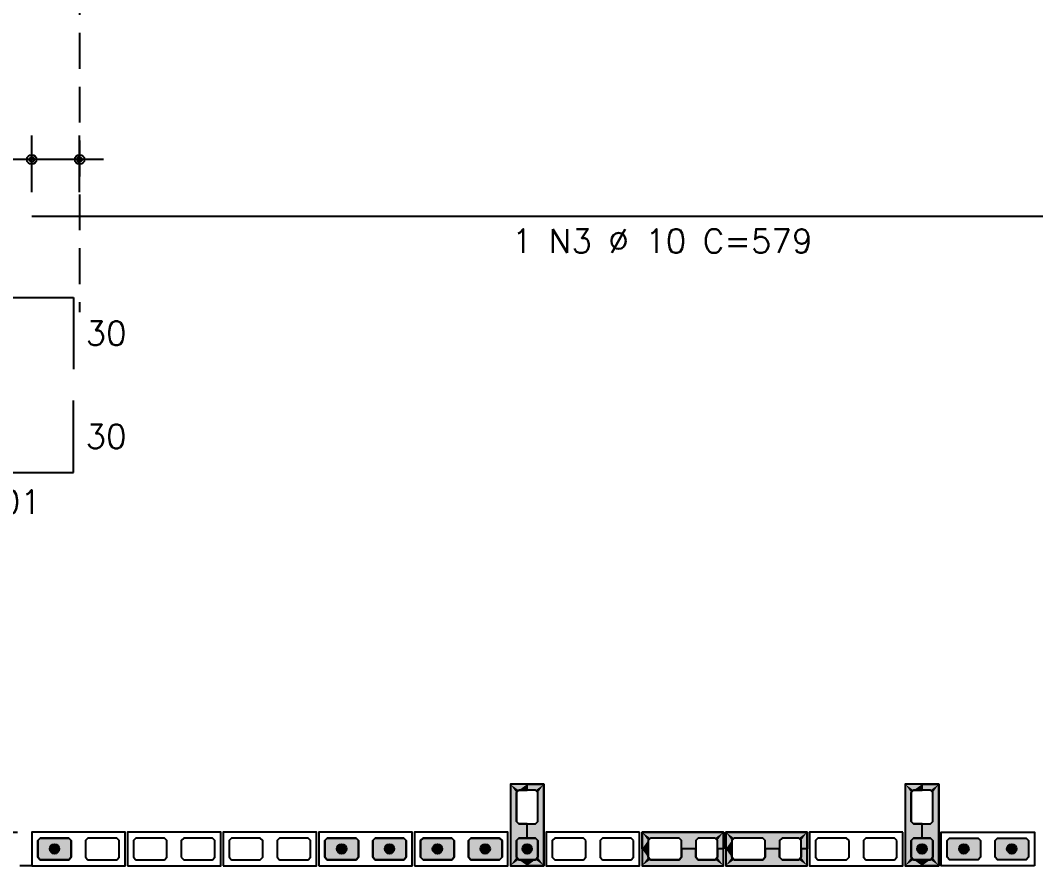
# Model space of a CAD drawing. Extents: x -1.9 to 86, y -1.6 to 61.
# Drawn here: x 41.62 to 50.11, y 15.63 to 22.69 of the extents above; entities that cross this region are included whole.
import ezdxf

# ---------------------------------------------------------------- set-up
doc = ezdxf.new("R2010")
doc.units = 0
doc.header["$MEASUREMENT"] = 0
doc.linetypes.add('ESTILO_TQS_0001', pattern=[0.45, 0.3, -0.15])
doc.linetypes.add('ESTILO_TQS_0002', pattern=[0.4, 0.1, -0.3])
for name, color, linetype in [('PENA_01', 1, 'CONTINUOUS'), ('PENA_02', 2, 'CONTINUOUS'), ('PENA_03', 3, 'CONTINUOUS'), ('PENA_05', 5, 'CONTINUOUS'), ('PENA_11', 252, 'CONTINUOUS'), ('PENA_21', 100, 'CONTINUOUS')]:
    doc.layers.add(name, color=color, linetype=linetype)
doc.styles.get("Standard").update_dxf_attribs({"font": 'ROMANS.SHX'})

msp = doc.modelspace()

# ---------------------------------------------------------------- linework, layer by layer
at = {"layer": 'PENA_01', "linetype": 'ESTILO_TQS_0001'}
msp.add_line((42.1155, 23.0379), (42.1155, 20.2548), dxfattribs=at)
at = {"layer": 'PENA_01', "linetype": 'Continuous'}
for p, q in [((41.7155, 21.2567), (41.7155, 21.7297)), ((42.1155, 21.2567), (42.1155, 21.7297)), ((42.3155, 21.5297), (41.5155, 21.5297))]:
    msp.add_line(p, q, dxfattribs=at)
for points in [[(45.9455, 16.0002), (45.9455, 16.2402), (45.9255, 16.2602), (45.7855, 16.2602), (45.7655, 16.2402), (45.7655, 16.0002), (45.7855, 15.9802), (45.9255, 15.9802), (45.9455, 16.0002)], [(49.2455, 16.0002), (49.2455, 16.2402), (49.2255, 16.2602), (49.0855, 16.2602), (49.0655, 16.2402), (49.0655, 16.0002), (49.0855, 15.9802), (49.2255, 15.9802), (49.2455, 16.0002)], [(41.7655, 15.7002), (41.7855, 15.6802), (42.0255, 15.6802), (42.0455, 15.7002), (42.0455, 15.8402), (42.0255, 15.8602), (41.7855, 15.8602), (41.7655, 15.8402), (41.7655, 15.7002)], [(42.1655, 15.7002), (42.1855, 15.6802), (42.4255, 15.6802), (42.4455, 15.7002), (42.4455, 15.8402), (42.4255, 15.8602), (42.1855, 15.8602), (42.1655, 15.8402), (42.1655, 15.7002)], [(42.5655, 15.7002), (42.5855, 15.6802), (42.8255, 15.6802), (42.8455, 15.7002), (42.8455, 15.8402), (42.8255, 15.8602), (42.5855, 15.8602), (42.5655, 15.8402), (42.5655, 15.7002)], [(42.9655, 15.7002), (42.9855, 15.6802), (43.2255, 15.6802), (43.2455, 15.7002), (43.2455, 15.8402), (43.2255, 15.8602), (42.9855, 15.8602), (42.9655, 15.8402), (42.9655, 15.7002)], [(43.3655, 15.7002), (43.3855, 15.6802), (43.6255, 15.6802), (43.6455, 15.7002), (43.6455, 15.8402), (43.6255, 15.8602), (43.3855, 15.8602), (43.3655, 15.8402), (43.3655, 15.7002)], [(43.7655, 15.7002), (43.7855, 15.6802), (44.0255, 15.6802), (44.0455, 15.7002), (44.0455, 15.8402), (44.0255, 15.8602), (43.7855, 15.8602), (43.7655, 15.8402), (43.7655, 15.7002)], [(44.1655, 15.7002), (44.1855, 15.6802), (44.4255, 15.6802), (44.4455, 15.7002), (44.4455, 15.8402), (44.4255, 15.8602), (44.1855, 15.8602), (44.1655, 15.8402), (44.1655, 15.7002)], [(44.5655, 15.7002), (44.5855, 15.6802), (44.8255, 15.6802), (44.8455, 15.7002), (44.8455, 15.8402), (44.8255, 15.8602), (44.5855, 15.8602), (44.5655, 15.8402), (44.5655, 15.7002)], [(44.9655, 15.7002), (44.9855, 15.6802), (45.2255, 15.6802), (45.2455, 15.7002), (45.2455, 15.8402), (45.2255, 15.8602), (44.9855, 15.8602), (44.9655, 15.8402), (44.9655, 15.7002)], [(45.3655, 15.7002), (45.3855, 15.6802), (45.6255, 15.6802), (45.6455, 15.7002), (45.6455, 15.8402), (45.6255, 15.8602), (45.3855, 15.8602), (45.3655, 15.8402), (45.3655, 15.7002)], [(45.9455, 15.7002), (45.9455, 15.8402), (45.9255, 15.8602), (45.7855, 15.8602), (45.7655, 15.8402), (45.7655, 15.7002), (45.7855, 15.6802), (45.9255, 15.6802), (45.9455, 15.7002)], [(46.3457, 15.8402), (46.3257, 15.8602), (46.0857, 15.8602), (46.0657, 15.8402), (46.0657, 15.7002), (46.0857, 15.6802), (46.3257, 15.6802), (46.3457, 15.7002), (46.3457, 15.8402)], [(46.7457, 15.8402), (46.7257, 15.8602), (46.4857, 15.8602), (46.4657, 15.8402), (46.4657, 15.7002), (46.4857, 15.6802), (46.7257, 15.6802), (46.7457, 15.7002), (46.7457, 15.8402)], [(47.1257, 15.8602), (46.8857, 15.8602), (46.8657, 15.8402), (46.8657, 15.7002), (46.8857, 15.6802), (47.1257, 15.6802), (47.1457, 15.7002), (47.1457, 15.8402), (47.1257, 15.8602)], [(47.4257, 15.8602), (47.2857, 15.8602), (47.2657, 15.8402), (47.2657, 15.7002), (47.2857, 15.6802), (47.4257, 15.6802), (47.4457, 15.7002), (47.4457, 15.8402), (47.4257, 15.8602)], [(47.8257, 15.8602), (47.5857, 15.8602), (47.5657, 15.8402), (47.5657, 15.7002), (47.5857, 15.6802), (47.8257, 15.6802), (47.8457, 15.7002), (47.8457, 15.8402), (47.8257, 15.8602)], [(48.1257, 15.8602), (47.9857, 15.8602), (47.9657, 15.8402), (47.9657, 15.7002), (47.9857, 15.6802), (48.1257, 15.6802), (48.1457, 15.7002), (48.1457, 15.8402), (48.1257, 15.8602)], [(48.5457, 15.8402), (48.5257, 15.8602), (48.2857, 15.8602), (48.2657, 15.8402), (48.2657, 15.7002), (48.2857, 15.6802), (48.5257, 15.6802), (48.5457, 15.7002), (48.5457, 15.8402)], [(48.9457, 15.8402), (48.9257, 15.8602), (48.6857, 15.8602), (48.6657, 15.8402), (48.6657, 15.7002), (48.6857, 15.6802), (48.9257, 15.6802), (48.9457, 15.7002), (48.9457, 15.8402)], [(49.2455, 15.7002), (49.2455, 15.8402), (49.2255, 15.8602), (49.0855, 15.8602), (49.0655, 15.8402), (49.0655, 15.7002), (49.0855, 15.6802), (49.2255, 15.6802), (49.2455, 15.7002)], [(49.6455, 15.7002), (49.6255, 15.6802), (49.3855, 15.6802), (49.3655, 15.7002), (49.3655, 15.8402), (49.3855, 15.8602), (49.6255, 15.8602), (49.6455, 15.8402), (49.6455, 15.7002)], [(50.0455, 15.7002), (50.0255, 15.6802), (49.7855, 15.6802), (49.7655, 15.7002), (49.7655, 15.8402), (49.7855, 15.8602), (50.0255, 15.8602), (50.0455, 15.8402), (50.0455, 15.7002)]]:
    msp.add_lwpolyline(points, dxfattribs=at)
at = {"layer": 'PENA_02', "linetype": 'Continuous'}
for points in [[(45.9955, 15.6302), (45.9955, 16.3102), (45.7155, 16.3102), (45.7155, 15.6302), (45.9955, 15.6302)], [(49.2955, 15.6302), (49.2955, 16.3102), (49.0155, 16.3102), (49.0155, 15.6302), (49.2955, 15.6302)], [(41.7155, 15.6302), (42.4955, 15.6302), (42.4955, 15.9102), (41.7155, 15.9102), (41.7155, 15.6302)], [(42.5155, 15.6302), (43.2955, 15.6302), (43.2955, 15.9102), (42.5155, 15.9102), (42.5155, 15.6302)], [(43.3155, 15.6302), (44.0955, 15.6302), (44.0955, 15.9102), (43.3155, 15.9102), (43.3155, 15.6302)], [(44.1155, 15.6302), (44.8955, 15.6302), (44.8955, 15.9102), (44.1155, 15.9102), (44.1155, 15.6302)], [(44.9155, 15.6302), (45.6955, 15.6302), (45.6955, 15.9102), (44.9155, 15.9102), (44.9155, 15.6302)], [(46.7957, 15.9102), (46.0157, 15.9102), (46.0157, 15.6302), (46.7957, 15.6302), (46.7957, 15.9102)], [(47.4957, 15.9102), (46.8157, 15.9102), (46.8157, 15.6302), (47.4957, 15.6302), (47.4957, 15.9102)], [(48.1957, 15.9102), (47.5157, 15.9102), (47.5157, 15.6302), (48.1957, 15.6302), (48.1957, 15.9102)], [(48.9957, 15.9102), (48.2157, 15.9102), (48.2157, 15.6302), (48.9957, 15.6302), (48.9957, 15.9102)], [(50.0955, 15.6302), (49.3155, 15.6302), (49.3155, 15.9102), (50.0955, 15.9102), (50.0955, 15.6302)]]:
    msp.add_lwpolyline(points, dxfattribs=at)
for centre, radius in [((41.7155, 21.5297), 0.04), ((42.1155, 21.5297), 0.04), ((41.7155, 21.5297), 0.02), ((42.1155, 21.5297), 0.02)]:
    msp.add_circle(centre, radius, dxfattribs=at)
at = {"layer": 'PENA_03', "linetype": 'ESTILO_TQS_0002'}
msp.add_lwpolyline([(39.8955, 15.6302), (39.8955, 15.9102), (41.7155, 15.9102), (41.7155, 15.6302), (39.8955, 15.6302)], dxfattribs=at)
at = {"layer": 'PENA_03', "linetype": 'Continuous'}
for points in [[(42.0455, 15.7002), (42.0255, 15.6802), (41.7855, 15.6802), (41.7655, 15.7002), (41.7655, 15.8402), (41.7855, 15.8602), (42.0255, 15.8602), (42.0455, 15.8402), (42.0455, 15.7002)], [(44.4455, 15.7002), (44.4255, 15.6802), (44.1855, 15.6802), (44.1655, 15.7002), (44.1655, 15.8402), (44.1855, 15.8602), (44.4255, 15.8602), (44.4455, 15.8402), (44.4455, 15.7002)], [(44.8455, 15.7002), (44.8255, 15.6802), (44.5855, 15.6802), (44.5655, 15.7002), (44.5655, 15.8402), (44.5855, 15.8602), (44.8255, 15.8602), (44.8455, 15.8402), (44.8455, 15.7002)], [(45.2455, 15.7002), (45.2255, 15.6802), (44.9855, 15.6802), (44.9655, 15.7002), (44.9655, 15.8402), (44.9855, 15.8602), (45.2255, 15.8602), (45.2455, 15.8402), (45.2455, 15.7002)], [(45.6455, 15.7002), (45.6255, 15.6802), (45.3855, 15.6802), (45.3655, 15.7002), (45.3655, 15.8402), (45.3855, 15.8602), (45.6255, 15.8602), (45.6455, 15.8402), (45.6455, 15.7002)], [(45.7655, 15.8402), (45.7855, 15.8602), (45.9255, 15.8602), (45.9455, 15.8402), (45.9455, 15.7002), (45.9255, 15.6802), (45.7855, 15.6802), (45.7655, 15.7002), (45.7655, 15.8402)], [(49.0655, 15.8402), (49.0855, 15.8602), (49.2255, 15.8602), (49.2455, 15.8402), (49.2455, 15.7002), (49.2255, 15.6802), (49.0855, 15.6802), (49.0655, 15.7002), (49.0655, 15.8402)], [(49.6455, 15.7002), (49.6255, 15.6802), (49.3855, 15.6802), (49.3655, 15.7002), (49.3655, 15.8402), (49.3855, 15.8602), (49.6255, 15.8602), (49.6455, 15.8402), (49.6455, 15.7002)], [(50.0455, 15.7002), (50.0255, 15.6802), (49.7855, 15.6802), (49.7655, 15.7002), (49.7655, 15.8402), (49.7855, 15.8602), (50.0255, 15.8602), (50.0455, 15.8402), (50.0455, 15.7002)]]:
    msp.add_lwpolyline(points, dxfattribs=at)
for centre in [(41.9055, 15.7702), (44.3055, 15.7702), (44.7055, 15.7702), (45.1055, 15.7702), (45.5055, 15.7702), (45.8555, 15.7702), (49.1555, 15.7702), (49.5055, 15.7702), (49.9055, 15.7702)]:
    msp.add_circle(centre, 0.04, dxfattribs=at)
for points in [[(41.9455, 15.7702), (41.8855, 15.8048), (41.8679, 15.7839)], [(41.9455, 15.7702), (41.8679, 15.7839), (41.8679, 15.7565)], [(41.9455, 15.7702), (41.9125, 15.8096), (41.8855, 15.8048)], [(41.9455, 15.7702), (41.9362, 15.7959), (41.9125, 15.8096)], [(44.3455, 15.7702), (44.2855, 15.8048), (44.2679, 15.7839)], [(44.3455, 15.7702), (44.2679, 15.7839), (44.2679, 15.7565)], [(44.3455, 15.7702), (44.3125, 15.8096), (44.2855, 15.8048)], [(44.3455, 15.7702), (44.3362, 15.7959), (44.3125, 15.8096)], [(44.7455, 15.7702), (44.6855, 15.8048), (44.6679, 15.7839)], [(44.7455, 15.7702), (44.6679, 15.7839), (44.6679, 15.7565)], [(44.7455, 15.7702), (44.7125, 15.8096), (44.6855, 15.8048)], [(44.7455, 15.7702), (44.7362, 15.7959), (44.7125, 15.8096)], [(45.1455, 15.7702), (45.0855, 15.8048), (45.0679, 15.7839)], [(45.1455, 15.7702), (45.0679, 15.7839), (45.0679, 15.7565)], [(45.1455, 15.7702), (45.1125, 15.8096), (45.0855, 15.8048)], [(45.1455, 15.7702), (45.1362, 15.7959), (45.1125, 15.8096)], [(45.5455, 15.7702), (45.4855, 15.8048), (45.4679, 15.7839)], [(45.5455, 15.7702), (45.4679, 15.7839), (45.4679, 15.7565)], [(45.5455, 15.7702), (45.5125, 15.8096), (45.4855, 15.8048)], [(45.5455, 15.7702), (45.5362, 15.7959), (45.5125, 15.8096)], [(45.8955, 15.7702), (45.8355, 15.8048), (45.8179, 15.7839)], [(45.8955, 15.7702), (45.8179, 15.7839), (45.8179, 15.7565)], [(45.8955, 15.7702), (45.8625, 15.8096), (45.8355, 15.8048)], [(45.8955, 15.7702), (45.8862, 15.7959), (45.8625, 15.8096)], [(49.1955, 15.7702), (49.1355, 15.8048), (49.1179, 15.7839)], [(49.1955, 15.7702), (49.1179, 15.7839), (49.1179, 15.7565)], [(49.1955, 15.7702), (49.1625, 15.8096), (49.1355, 15.8048)], [(49.1955, 15.7702), (49.1862, 15.7959), (49.1625, 15.8096)], [(49.5455, 15.7702), (49.4855, 15.8048), (49.4679, 15.7839)], [(49.5455, 15.7702), (49.4679, 15.7839), (49.4679, 15.7565)], [(49.5455, 15.7702), (49.5125, 15.8096), (49.4855, 15.8048)], [(49.5455, 15.7702), (49.5362, 15.7959), (49.5125, 15.8096)], [(49.9455, 15.7702), (49.8855, 15.8048), (49.8679, 15.7839)], [(49.9455, 15.7702), (49.8679, 15.7839), (49.8679, 15.7565)], [(49.9455, 15.7702), (49.9125, 15.8096), (49.8855, 15.8048)], [(49.9455, 15.7702), (49.9362, 15.7959), (49.9125, 15.8096)], [(41.9455, 15.7702), (41.8679, 15.7565), (41.8855, 15.7355)], [(41.9455, 15.7702), (41.8855, 15.7355), (41.9125, 15.7308)], [(41.9455, 15.7702), (41.9125, 15.7308), (41.9362, 15.7445)], [(41.9455, 15.7702), (41.9362, 15.7445), (41.9455, 15.7702)], [(44.3455, 15.7702), (44.2679, 15.7565), (44.2855, 15.7355)], [(44.3455, 15.7702), (44.2855, 15.7355), (44.3125, 15.7308)], [(44.3455, 15.7702), (44.3125, 15.7308), (44.3362, 15.7445)], [(44.3455, 15.7702), (44.3362, 15.7445), (44.3455, 15.7702)], [(44.7455, 15.7702), (44.6679, 15.7565), (44.6855, 15.7355)], [(44.7455, 15.7702), (44.6855, 15.7355), (44.7125, 15.7308)], [(44.7455, 15.7702), (44.7125, 15.7308), (44.7362, 15.7445)], [(44.7455, 15.7702), (44.7362, 15.7445), (44.7455, 15.7702)], [(45.1455, 15.7702), (45.0679, 15.7565), (45.0855, 15.7355)], [(45.1455, 15.7702), (45.0855, 15.7355), (45.1125, 15.7308)], [(45.1455, 15.7702), (45.1125, 15.7308), (45.1362, 15.7445)], [(45.1455, 15.7702), (45.1362, 15.7445), (45.1455, 15.7702)], [(45.5455, 15.7702), (45.4679, 15.7565), (45.4855, 15.7355)], [(45.5455, 15.7702), (45.4855, 15.7355), (45.5125, 15.7308)], [(45.5455, 15.7702), (45.5125, 15.7308), (45.5362, 15.7445)], [(45.5455, 15.7702), (45.5362, 15.7445), (45.5455, 15.7702)], [(45.8955, 15.7702), (45.8179, 15.7565), (45.8355, 15.7355)], [(45.8955, 15.7702), (45.8355, 15.7355), (45.8625, 15.7308)], [(45.8955, 15.7702), (45.8625, 15.7308), (45.8862, 15.7445)], [(45.8955, 15.7702), (45.8862, 15.7445), (45.8955, 15.7702)], [(49.1955, 15.7702), (49.1179, 15.7565), (49.1355, 15.7355)], [(49.1955, 15.7702), (49.1355, 15.7355), (49.1625, 15.7308)], [(49.1955, 15.7702), (49.1625, 15.7308), (49.1862, 15.7445)], [(49.1955, 15.7702), (49.1862, 15.7445), (49.1955, 15.7702)], [(49.5455, 15.7702), (49.4679, 15.7565), (49.4855, 15.7355)], [(49.5455, 15.7702), (49.4855, 15.7355), (49.5125, 15.7308)], [(49.5455, 15.7702), (49.5125, 15.7308), (49.5362, 15.7445)], [(49.5455, 15.7702), (49.5362, 15.7445), (49.5455, 15.7702)], [(49.9455, 15.7702), (49.8679, 15.7565), (49.8855, 15.7355)], [(49.9455, 15.7702), (49.8855, 15.7355), (49.9125, 15.7308)], [(49.9455, 15.7702), (49.9125, 15.7308), (49.9362, 15.7445)], [(49.9455, 15.7702), (49.9362, 15.7445), (49.9455, 15.7702)]]:
    msp.add_solid(points, dxfattribs=at)
at = {"layer": 'PENA_05', "linetype": 'Continuous'}
for p, q in [((41.7155, 21.0567), (53.2955, 21.0567)), ((39.2455, 20.3779), (42.0655, 20.3779)), ((42.0655, 20.3779), (42.0655, 19.7779)), ((42.0655, 18.9158), (42.0655, 19.5158)), ((39.2455, 18.9158), (42.0655, 18.9158))]:
    msp.add_line(p, q, dxfattribs=at)
at = {"layer": 'PENA_11', "linetype": 'Continuous'}
for points in [[(42.0455, 15.7002), (41.7655, 15.8402), (41.7855, 15.8602)], [(42.0455, 15.7002), (41.7655, 15.7002), (41.7655, 15.8402)], [(42.0455, 15.7002), (41.7855, 15.8602), (42.0255, 15.8602)], [(42.0455, 15.7002), (42.0255, 15.8602), (42.0455, 15.8402)], [(42.0455, 15.7002), (42.0455, 15.8402), (42.0455, 15.7002)], [(44.4455, 15.7002), (44.1655, 15.8402), (44.1855, 15.8602)], [(44.4455, 15.7002), (44.1655, 15.7002), (44.1655, 15.8402)], [(44.4455, 15.7002), (44.1855, 15.8602), (44.4255, 15.8602)], [(44.4455, 15.7002), (44.4255, 15.8602), (44.4455, 15.8402)], [(44.4455, 15.7002), (44.4455, 15.8402), (44.4455, 15.7002)], [(44.8455, 15.7002), (44.5655, 15.8402), (44.5855, 15.8602)], [(44.8455, 15.7002), (44.5655, 15.7002), (44.5655, 15.8402)], [(44.8455, 15.7002), (44.5855, 15.8602), (44.8255, 15.8602)], [(44.8455, 15.7002), (44.8255, 15.8602), (44.8455, 15.8402)], [(44.8455, 15.7002), (44.8455, 15.8402), (44.8455, 15.7002)], [(45.2455, 15.7002), (44.9655, 15.8402), (44.9855, 15.8602)], [(45.2455, 15.7002), (44.9655, 15.7002), (44.9655, 15.8402)], [(45.2455, 15.7002), (44.9855, 15.8602), (45.2255, 15.8602)], [(45.2455, 15.7002), (45.2255, 15.8602), (45.2455, 15.8402)], [(45.2455, 15.7002), (45.2455, 15.8402), (45.2455, 15.7002)], [(45.6455, 15.7002), (45.3655, 15.8402), (45.3855, 15.8602)], [(45.6455, 15.7002), (45.3655, 15.7002), (45.3655, 15.8402)], [(45.6455, 15.7002), (45.3855, 15.8602), (45.6255, 15.8602)], [(45.6455, 15.7002), (45.6255, 15.8602), (45.6455, 15.8402)], [(45.6455, 15.7002), (45.6455, 15.8402), (45.6455, 15.7002)], [(45.7655, 15.8402), (45.7855, 15.8602), (45.9255, 15.8602)], [(45.7655, 15.8402), (45.9255, 15.8602), (45.9455, 15.8402)], [(45.7655, 15.8402), (45.9455, 15.8402), (45.9455, 15.7002)], [(45.7655, 15.8402), (45.9455, 15.7002), (45.9255, 15.6802)], [(45.7655, 15.8402), (45.9255, 15.6802), (45.7855, 15.6802)], [(45.7655, 15.8402), (45.7855, 15.6802), (45.7655, 15.7002)], [(45.7655, 15.8402), (45.7655, 15.7002), (45.7655, 15.8402)], [(49.0655, 15.8402), (49.0855, 15.8602), (49.2255, 15.8602)], [(49.0655, 15.8402), (49.2255, 15.8602), (49.2455, 15.8402)], [(49.0655, 15.8402), (49.2455, 15.8402), (49.2455, 15.7002)], [(49.0655, 15.8402), (49.2455, 15.7002), (49.2255, 15.6802)], [(49.0655, 15.8402), (49.2255, 15.6802), (49.0855, 15.6802)], [(49.0655, 15.8402), (49.0855, 15.6802), (49.0655, 15.7002)], [(49.0655, 15.8402), (49.0655, 15.7002), (49.0655, 15.8402)], [(49.6455, 15.7002), (49.3655, 15.8402), (49.3855, 15.8602)], [(49.6455, 15.7002), (49.3655, 15.7002), (49.3655, 15.8402)], [(49.6455, 15.7002), (49.3855, 15.8602), (49.6255, 15.8602)], [(49.6455, 15.7002), (49.6255, 15.8602), (49.6455, 15.8402)], [(49.6455, 15.7002), (49.6455, 15.8402), (49.6455, 15.7002)], [(50.0455, 15.7002), (49.7655, 15.8402), (49.7855, 15.8602)], [(50.0455, 15.7002), (49.7655, 15.7002), (49.7655, 15.8402)], [(50.0455, 15.7002), (49.7855, 15.8602), (50.0255, 15.8602)], [(50.0455, 15.7002), (50.0255, 15.8602), (50.0455, 15.8402)], [(50.0455, 15.7002), (50.0455, 15.8402), (50.0455, 15.7002)], [(42.0455, 15.7002), (41.7855, 15.6802), (41.7655, 15.7002)], [(42.0455, 15.7002), (42.0255, 15.6802), (41.7855, 15.6802)], [(44.4455, 15.7002), (44.1855, 15.6802), (44.1655, 15.7002)], [(44.4455, 15.7002), (44.4255, 15.6802), (44.1855, 15.6802)], [(44.8455, 15.7002), (44.5855, 15.6802), (44.5655, 15.7002)], [(44.8455, 15.7002), (44.8255, 15.6802), (44.5855, 15.6802)], [(45.2455, 15.7002), (44.9855, 15.6802), (44.9655, 15.7002)], [(45.2455, 15.7002), (45.2255, 15.6802), (44.9855, 15.6802)], [(45.6455, 15.7002), (45.3855, 15.6802), (45.3655, 15.7002)], [(45.6455, 15.7002), (45.6255, 15.6802), (45.3855, 15.6802)], [(49.6455, 15.7002), (49.3855, 15.6802), (49.3655, 15.7002)], [(49.6455, 15.7002), (49.6255, 15.6802), (49.3855, 15.6802)], [(50.0455, 15.7002), (49.7855, 15.6802), (49.7655, 15.7002)], [(50.0455, 15.7002), (50.0255, 15.6802), (49.7855, 15.6802)]]:
    msp.add_solid(points, dxfattribs=at)
at = {"layer": 'PENA_21', "linetype": 'Continuous'}
for points in [[(45.8555, 15.6302), (45.8555, 15.6802), (45.7855, 15.6802), (45.7655, 15.7002), (45.7655, 15.8402), (45.7855, 15.8602), (45.8555, 15.8602), (45.8555, 15.9802), (45.7855, 15.9802), (45.7655, 16.0002), (45.7655, 16.2402), (45.7855, 16.2602), (45.8555, 16.2602), (45.8555, 16.3102), (45.7155, 16.3102), (45.7155, 15.6302), (45.8555, 15.6302)], [(45.8555, 15.6302), (45.8555, 15.6802), (45.9255, 15.6802), (45.9455, 15.7002), (45.9455, 15.8402), (45.9255, 15.8602), (45.8555, 15.8602), (45.8555, 15.9802), (45.9255, 15.9802), (45.9455, 16.0002), (45.9455, 16.2402), (45.9255, 16.2602), (45.8555, 16.2602), (45.8555, 16.3102), (45.9955, 16.3102), (45.9955, 15.6302), (45.8555, 15.6302)], [(49.1555, 15.6302), (49.1555, 15.6802), (49.0855, 15.6802), (49.0655, 15.7002), (49.0655, 15.8402), (49.0855, 15.8602), (49.1555, 15.8602), (49.1555, 15.9802), (49.0855, 15.9802), (49.0655, 16.0002), (49.0655, 16.2402), (49.0855, 16.2602), (49.1555, 16.2602), (49.1555, 16.3102), (49.0155, 16.3102), (49.0155, 15.6302), (49.1555, 15.6302)], [(49.1555, 15.6302), (49.1555, 15.6802), (49.2255, 15.6802), (49.2455, 15.7002), (49.2455, 15.8402), (49.2255, 15.8602), (49.1555, 15.8602), (49.1555, 15.9802), (49.2255, 15.9802), (49.2455, 16.0002), (49.2455, 16.2402), (49.2255, 16.2602), (49.1555, 16.2602), (49.1555, 16.3102), (49.2955, 16.3102), (49.2955, 15.6302), (49.1555, 15.6302)], [(47.4957, 15.7702), (47.4457, 15.7702), (47.4457, 15.8402), (47.4257, 15.8602), (47.2857, 15.8602), (47.2657, 15.8402), (47.2657, 15.7702), (47.1457, 15.7702), (47.1457, 15.8402), (47.1257, 15.8602), (46.8857, 15.8602), (46.8657, 15.8402), (46.8657, 15.7702), (46.8157, 15.7702), (46.8157, 15.9102), (47.4957, 15.9102), (47.4957, 15.7702)], [(48.1957, 15.7702), (48.1457, 15.7702), (48.1457, 15.8402), (48.1257, 15.8602), (47.9857, 15.8602), (47.9657, 15.8402), (47.9657, 15.7702), (47.8457, 15.7702), (47.8457, 15.8402), (47.8257, 15.8602), (47.5857, 15.8602), (47.5657, 15.8402), (47.5657, 15.7702), (47.5157, 15.7702), (47.5157, 15.9102), (48.1957, 15.9102), (48.1957, 15.7702)], [(47.4957, 15.7702), (47.4457, 15.7702), (47.4457, 15.7002), (47.4257, 15.6802), (47.2857, 15.6802), (47.2657, 15.7002), (47.2657, 15.7702), (47.1457, 15.7702), (47.1457, 15.7002), (47.1257, 15.6802), (46.8857, 15.6802), (46.8657, 15.7002), (46.8657, 15.7702), (46.8157, 15.7702), (46.8157, 15.6302), (47.4957, 15.6302), (47.4957, 15.7702)], [(48.1957, 15.7702), (48.1457, 15.7702), (48.1457, 15.7002), (48.1257, 15.6802), (47.9857, 15.6802), (47.9657, 15.7002), (47.9657, 15.7702), (47.8457, 15.7702), (47.8457, 15.7002), (47.8257, 15.6802), (47.5857, 15.6802), (47.5657, 15.7002), (47.5657, 15.7702), (47.5157, 15.7702), (47.5157, 15.6302), (48.1957, 15.6302), (48.1957, 15.7702)]]:
    msp.add_lwpolyline(points, dxfattribs=at)
for points in [[(45.8555, 16.3102), (45.7155, 16.3102), (45.7855, 16.2602)], [(45.7855, 16.2602), (45.7155, 16.3102), (45.7655, 16.2402)], [(45.7155, 16.3102), (45.7655, 15.7002), (45.7655, 16.2402)], [(45.7155, 15.6302), (45.7655, 15.7002), (45.7155, 16.3102)], [(45.8555, 16.2602), (45.8555, 16.3102), (45.7855, 16.2602)], [(45.9255, 16.2602), (45.8555, 16.2602), (45.9955, 16.3102)], [(45.8555, 16.2602), (45.8555, 16.3102), (45.9955, 16.3102)], [(45.9455, 16.2402), (45.9255, 16.2602), (45.9955, 16.3102)], [(45.9455, 16.0002), (45.9955, 16.3102), (45.9455, 15.8402)], [(45.9455, 15.8402), (45.9955, 16.3102), (45.9455, 15.7002)], [(45.9955, 16.3102), (45.9955, 15.6302), (45.9455, 15.7002)], [(45.9455, 16.0002), (45.9455, 16.2402), (45.9955, 16.3102)], [(49.1555, 16.3102), (49.0155, 16.3102), (49.0855, 16.2602)], [(49.0855, 16.2602), (49.0155, 16.3102), (49.0655, 16.2402)], [(49.0155, 16.3102), (49.0655, 15.7002), (49.0655, 16.2402)], [(49.0155, 15.6302), (49.0655, 15.7002), (49.0155, 16.3102)], [(49.1555, 16.2602), (49.1555, 16.3102), (49.0855, 16.2602)], [(49.2255, 16.2602), (49.1555, 16.2602), (49.2955, 16.3102)], [(49.1555, 16.2602), (49.1555, 16.3102), (49.2955, 16.3102)], [(49.2455, 16.2402), (49.2255, 16.2602), (49.2955, 16.3102)], [(49.2455, 16.0002), (49.2955, 16.3102), (49.2455, 15.8402)], [(49.2455, 15.8402), (49.2955, 16.3102), (49.2455, 15.7002)], [(49.2955, 16.3102), (49.2955, 15.6302), (49.2455, 15.7002)], [(49.2455, 16.0002), (49.2455, 16.2402), (49.2955, 16.3102)], [(45.7655, 16.2402), (45.7655, 15.7002), (45.7655, 15.8402)], [(45.7655, 16.2402), (45.7655, 16.0002), (45.7655, 15.8402)], [(49.0655, 16.2402), (49.0655, 15.7002), (49.0655, 15.8402)], [(49.0655, 16.2402), (49.0655, 16.0002), (49.0655, 15.8402)], [(45.7855, 15.8602), (45.7655, 16.0002), (45.7655, 15.8402)], [(45.7855, 15.8602), (45.7855, 15.9802), (45.7655, 16.0002)], [(45.8555, 15.8602), (45.7855, 15.9802), (45.7855, 15.8602)], [(45.8555, 15.8602), (45.8555, 15.9802), (45.7855, 15.9802)], [(45.8555, 15.8602), (45.9255, 15.9802), (45.9255, 15.8602)], [(45.8555, 15.8602), (45.8555, 15.9802), (45.9255, 15.9802)], [(45.9255, 15.9802), (45.9455, 16.0002), (45.9255, 15.8602)], [(45.9255, 15.8602), (45.9455, 16.0002), (45.9455, 15.8402)], [(49.0855, 15.8602), (49.0655, 16.0002), (49.0655, 15.8402)], [(49.0855, 15.8602), (49.0855, 15.9802), (49.0655, 16.0002)], [(49.1555, 15.8602), (49.0855, 15.9802), (49.0855, 15.8602)], [(49.1555, 15.8602), (49.1555, 15.9802), (49.0855, 15.9802)], [(49.1555, 15.8602), (49.2255, 15.9802), (49.2255, 15.8602)], [(49.1555, 15.8602), (49.1555, 15.9802), (49.2255, 15.9802)], [(49.2255, 15.9802), (49.2455, 16.0002), (49.2255, 15.8602)], [(49.2255, 15.8602), (49.2455, 16.0002), (49.2455, 15.8402)], [(47.4957, 15.9102), (46.8857, 15.8602), (46.8157, 15.9102)], [(46.8857, 15.8602), (46.8657, 15.8402), (46.8157, 15.9102)], [(46.8157, 15.9102), (46.8657, 15.8402), (46.8157, 15.7702)], [(47.1257, 15.8602), (46.8857, 15.8602), (47.4957, 15.9102)], [(47.1457, 15.8402), (47.1257, 15.8602), (47.4957, 15.9102)], [(47.4957, 15.9102), (47.2857, 15.8602), (47.1457, 15.8402)], [(47.4957, 15.9102), (47.4257, 15.8602), (47.2857, 15.8602)], [(47.4957, 15.9102), (47.4457, 15.8402), (47.4257, 15.8602)], [(47.4957, 15.9102), (47.4957, 15.7702), (47.4457, 15.7702)], [(47.4957, 15.9102), (47.4457, 15.7702), (47.4457, 15.8402)], [(48.1957, 15.9102), (47.5857, 15.8602), (47.5157, 15.9102)], [(47.5857, 15.8602), (47.5657, 15.8402), (47.5157, 15.9102)], [(47.5157, 15.9102), (47.5657, 15.8402), (47.5157, 15.7702)], [(47.8257, 15.8602), (47.5857, 15.8602), (48.1957, 15.9102)], [(47.8457, 15.8402), (47.8257, 15.8602), (48.1957, 15.9102)], [(48.1957, 15.9102), (47.9857, 15.8602), (47.8457, 15.8402)], [(48.1957, 15.9102), (48.1257, 15.8602), (47.9857, 15.8602)], [(48.1957, 15.9102), (48.1457, 15.8402), (48.1257, 15.8602)], [(48.1957, 15.9102), (48.1957, 15.7702), (48.1457, 15.7702)], [(48.1957, 15.9102), (48.1457, 15.7702), (48.1457, 15.8402)], [(46.8657, 15.8402), (46.8657, 15.7702), (46.8157, 15.7702)], [(47.1457, 15.7702), (47.1457, 15.8402), (47.2857, 15.8602)], [(47.1457, 15.7702), (47.2857, 15.8602), (47.2657, 15.8402)], [(47.1457, 15.7702), (47.2657, 15.8402), (47.2657, 15.7702)], [(47.5657, 15.8402), (47.5657, 15.7702), (47.5157, 15.7702)], [(47.8457, 15.7702), (47.8457, 15.8402), (47.9857, 15.8602)], [(47.8457, 15.7702), (47.9857, 15.8602), (47.9657, 15.8402)], [(47.8457, 15.7702), (47.9657, 15.8402), (47.9657, 15.7702)], [(45.7855, 15.6802), (45.7655, 15.7002), (45.7155, 15.6302)], [(45.9455, 15.7002), (45.9955, 15.6302), (45.9255, 15.6802)], [(46.8157, 15.6302), (46.8657, 15.7002), (46.8157, 15.7702)], [(46.8657, 15.7002), (46.8657, 15.7702), (46.8157, 15.7702)], [(46.8857, 15.6802), (46.8657, 15.7002), (46.8157, 15.6302)], [(47.1457, 15.7002), (47.1257, 15.6802), (47.4957, 15.6302)], [(47.1457, 15.7702), (47.1457, 15.7002), (47.2857, 15.6802)], [(47.1457, 15.7702), (47.2857, 15.6802), (47.2657, 15.7002)], [(47.1457, 15.7702), (47.2657, 15.7002), (47.2657, 15.7702)], [(47.4957, 15.6302), (47.2857, 15.6802), (47.1457, 15.7002)], [(47.4957, 15.6302), (47.4457, 15.7002), (47.4257, 15.6802)], [(47.4957, 15.6302), (47.4957, 15.7702), (47.4457, 15.7702)], [(47.4957, 15.6302), (47.4457, 15.7702), (47.4457, 15.7002)], [(47.5157, 15.6302), (47.5657, 15.7002), (47.5157, 15.7702)], [(47.5657, 15.7002), (47.5657, 15.7702), (47.5157, 15.7702)], [(47.5857, 15.6802), (47.5657, 15.7002), (47.5157, 15.6302)], [(47.8457, 15.7002), (47.8257, 15.6802), (48.1957, 15.6302)], [(47.8457, 15.7702), (47.8457, 15.7002), (47.9857, 15.6802)], [(47.8457, 15.7702), (47.9857, 15.6802), (47.9657, 15.7002)], [(47.8457, 15.7702), (47.9657, 15.7002), (47.9657, 15.7702)], [(48.1957, 15.6302), (47.9857, 15.6802), (47.8457, 15.7002)], [(48.1957, 15.6302), (48.1457, 15.7002), (48.1257, 15.6802)], [(48.1957, 15.6302), (48.1957, 15.7702), (48.1457, 15.7702)], [(48.1957, 15.6302), (48.1457, 15.7702), (48.1457, 15.7002)], [(49.0855, 15.6802), (49.0655, 15.7002), (49.0155, 15.6302)], [(49.2455, 15.7002), (49.2955, 15.6302), (49.2255, 15.6802)], [(45.7855, 15.6802), (45.7155, 15.6302), (45.8555, 15.6302)], [(45.7855, 15.6802), (45.8555, 15.6302), (45.8555, 15.6802)], [(45.9955, 15.6302), (45.8555, 15.6302), (45.9255, 15.6802)], [(45.9255, 15.6802), (45.8555, 15.6302), (45.8555, 15.6802)], [(47.4957, 15.6302), (46.8857, 15.6802), (46.8157, 15.6302)], [(47.1257, 15.6802), (46.8857, 15.6802), (47.4957, 15.6302)], [(47.4957, 15.6302), (47.4257, 15.6802), (47.2857, 15.6802)], [(48.1957, 15.6302), (47.5857, 15.6802), (47.5157, 15.6302)], [(47.8257, 15.6802), (47.5857, 15.6802), (48.1957, 15.6302)], [(48.1957, 15.6302), (48.1257, 15.6802), (47.9857, 15.6802)], [(49.0855, 15.6802), (49.0155, 15.6302), (49.1555, 15.6302)], [(49.0855, 15.6802), (49.1555, 15.6302), (49.1555, 15.6802)], [(49.2955, 15.6302), (49.1555, 15.6302), (49.2255, 15.6802)], [(49.2255, 15.6802), (49.1555, 15.6302), (49.1555, 15.6802)]]:
    msp.add_solid(points, dxfattribs=at)

# ---------------------------------------------------------------- texts
at = {"layer": 'PENA_03', "linetype": 'Continuous'}
for s, p in [('1 N3 %%c 10 C=579', (45.7285, 20.749)), ('30', (42.1655, 19.9779)), ('30', (42.1655, 19.1158)), ('2 N2 %%c 10 C=201', (39.2806, 18.5693))]:
    msp.add_text(s, height=0.2, dxfattribs=at).set_placement(p)

doc.saveas('drawing.dxf')
